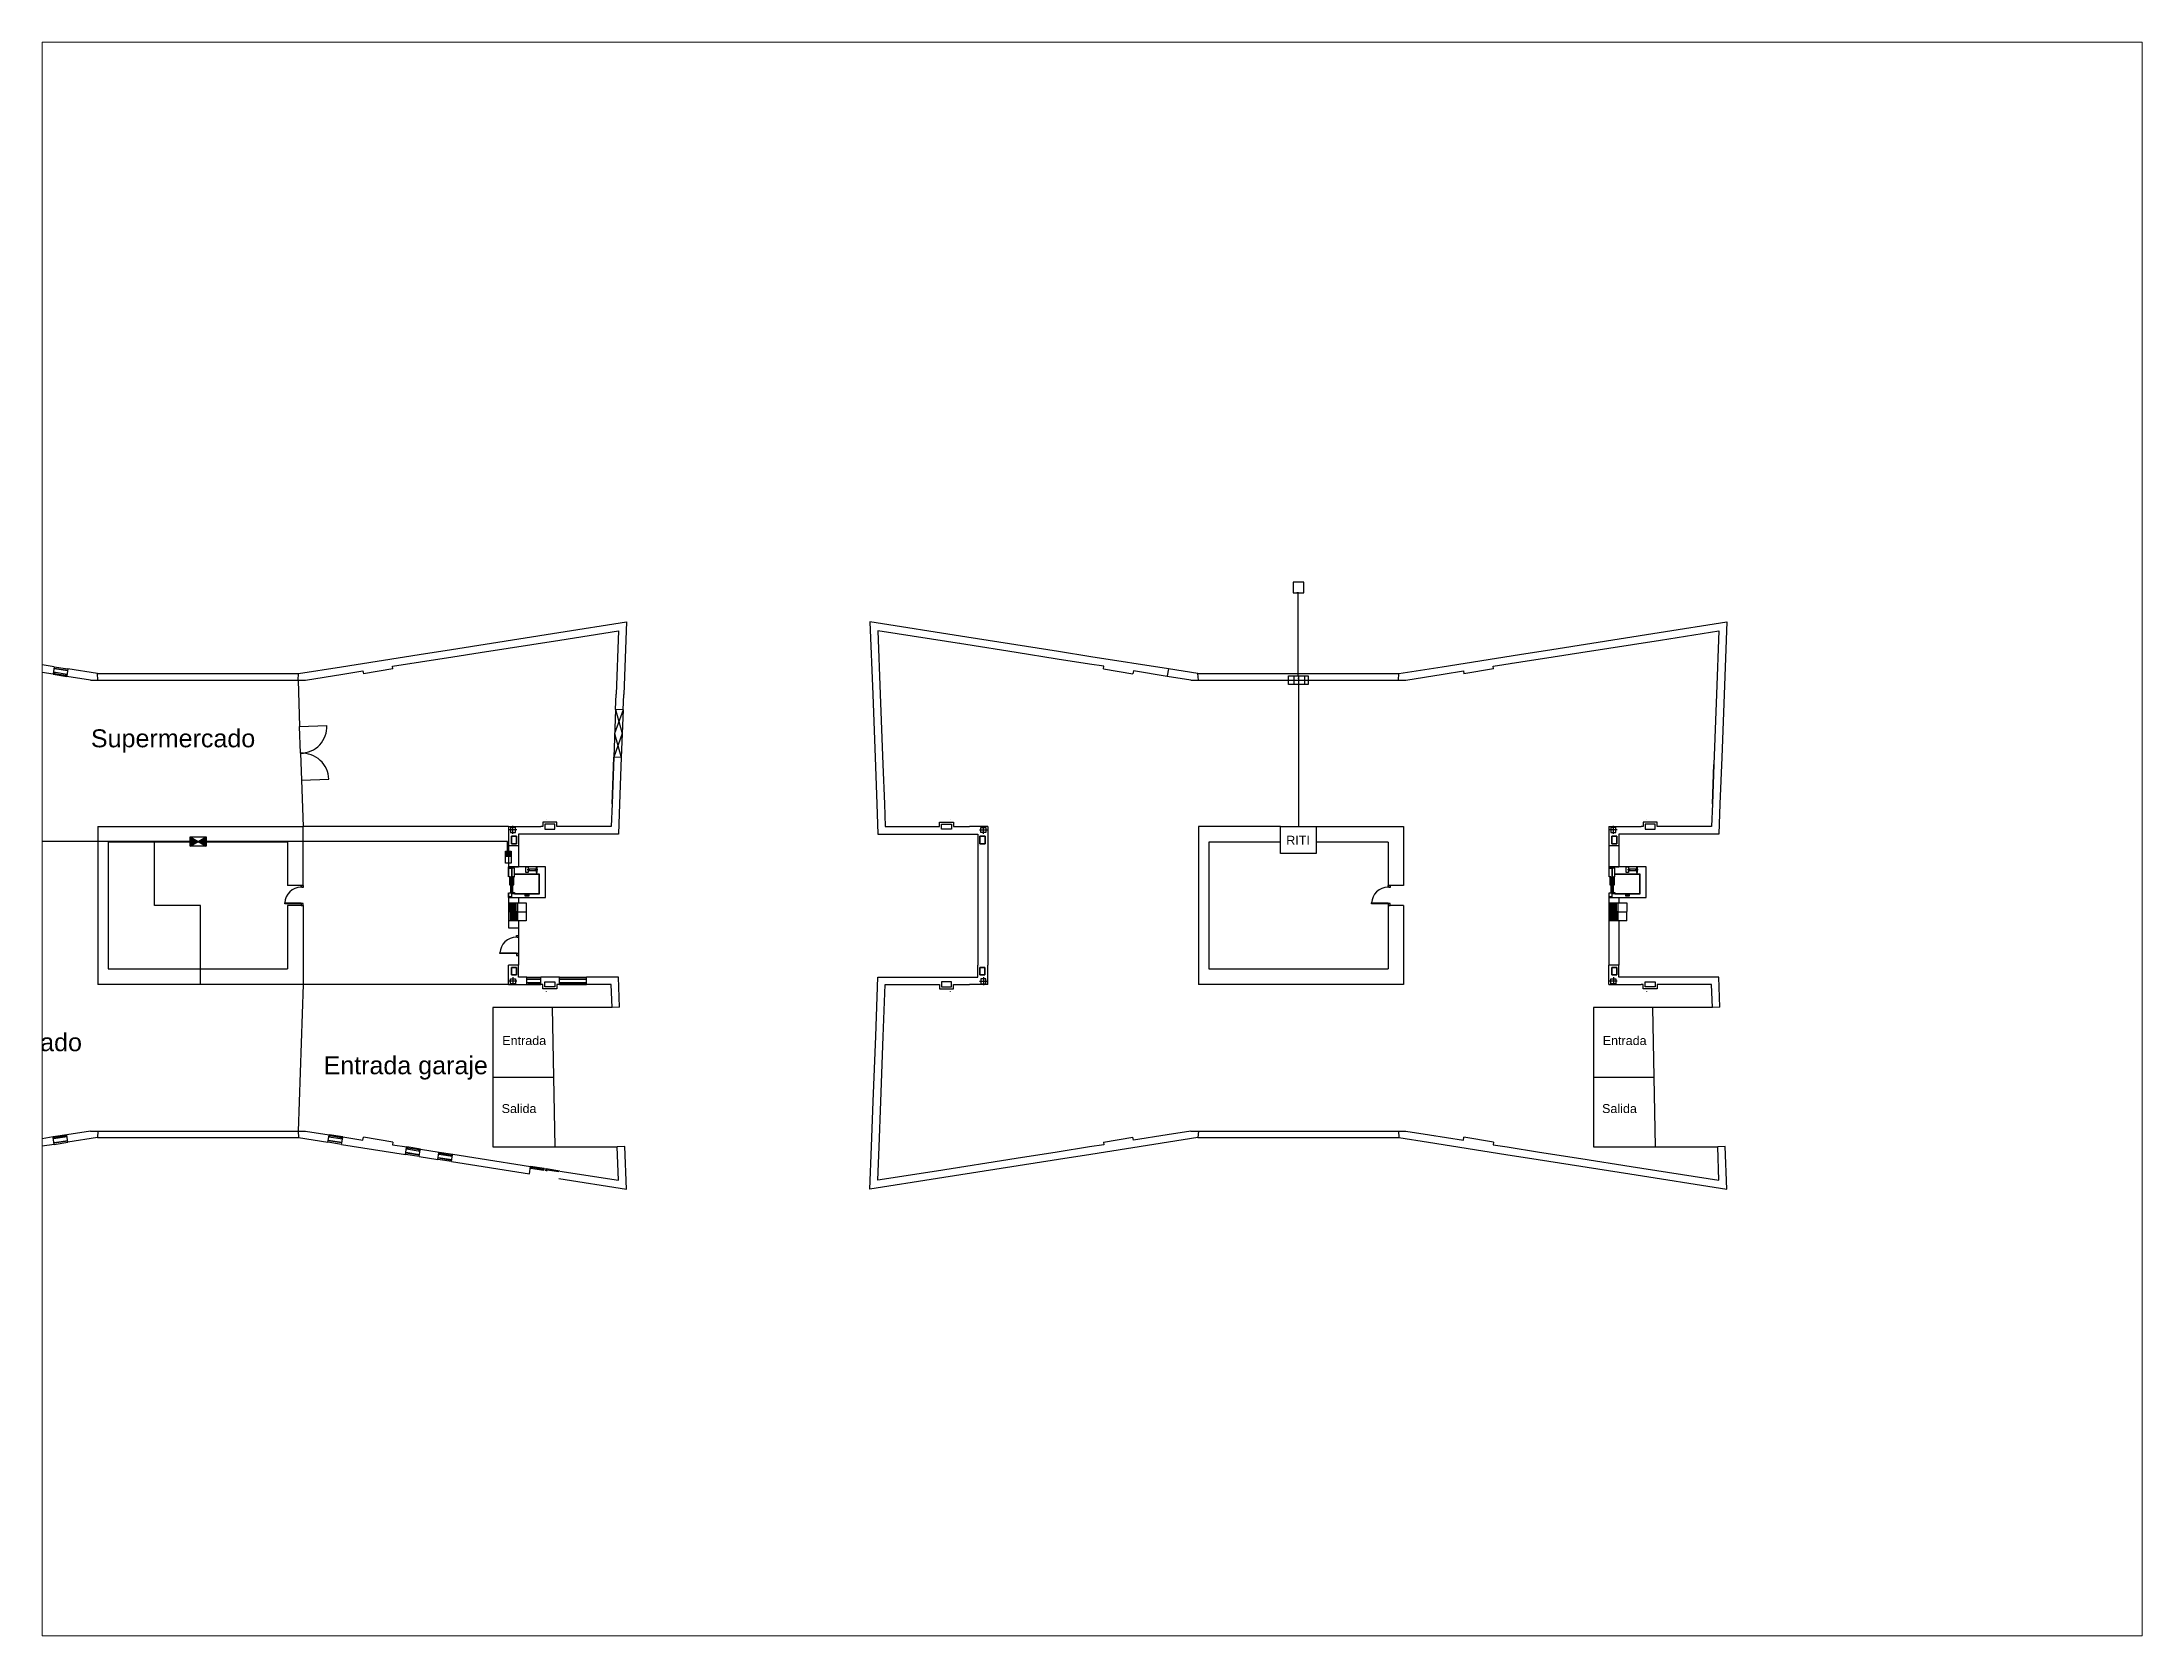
# Paper-space layout 'Presentación1' of a CAD drawing. Header units: millimetres. Extents: x 26 to 231, y 20 to 176.
# The model-space entities are those that its viewports show. They can reach past a viewport. Long polylines and large blocks are cut down to what shows.
import ezdxf

# ---------------------------------------------------------------- set-up
doc = ezdxf.new("R2010")
doc.units = ezdxf.units.MM
for name, color, linetype in [('1. ESTR - CUBIERTA', 160, 'Continuous'), ('1. MURO', 1, 'Continuous'), ('1. MURO MODIF', 1, 'Continuous'), ('12. MOB ASEOS+COCINAS', 5, 'Continuous'), ('12. MOBILIARIO', 5, 'Continuous'), ('3. CARP', 4, 'Continuous'), ('3. CARPINTERIA', 4, 'Continuous'), ('4.1 ESTR REFORMADO', 1, 'Continuous'), ('6. PROYECCIÓN', 251, 'Continuous'), ('Antena', 30, 'Continuous'), ('arqueta + tubos', 110, 'Continuous'), ('CABLE DE ENLACE A RITI', 5, 'Continuous'), ('Escaleras y ascensor', 7, 'Continuous'), ('Telecomunicaciones', 3, 'Continuous'), ('TEXTO', 140, 'Continuous')]:
    doc.layers.add(name, color=color, linetype=linetype)
doc.styles.get("Standard").update_dxf_attribs({"font": 'arial.ttf'})

# ---------------------------------------------------------------- blocks, each defined once
blk = doc.blocks.new('A$Cd6b9cd30')
at = {"layer": 'Telecomunicaciones'}
h = blk.add_hatch(color=256, dxfattribs=at)
h.dxf.hatch_style = 1
h.paths.add_polyline_path([(-158, 0), (-158, -338), (158, -338), (158, 0)])
blk.add_lwpolyline([(158, 0), (158, -677), (-158, -677), (-158, 0)], close=True, dxfattribs=at)

msp = doc.modelspace()

# ---------------------------------------------------------------- hatches: boundary and pattern name
for points in [[(-5949, -31048), (-5889, -31048), (-5889, -30598), (-5949, -30598)], [(-5829, -31498), (-5829, -31048), (-5889, -31048), (-5889, -31498)], [(-5809, -31498), (-5749, -31498), (-5749, -31468), (-5749, -31048), (-5809, -31048)], [(-5749, -31048), (-5689, -31048), (-5689, -30598), (-5749, -30598)], [(55409, -31048), (55469, -31048), (55469, -30598), (55409, -30598)], [(55529, -31498), (55529, -31048), (55469, -31048), (55469, -31498)], [(55549, -31498), (55609, -31498), (55609, -31468), (55609, -31048), (55549, -31048)], [(55609, -31048), (55669, -31048), (55669, -30598), (55609, -30598)]]:
    msp.add_hatch(color=256).paths.add_polyline_path(points)
at = {"layer": 'Telecomunicaciones'}
h = msp.add_hatch(color=256, dxfattribs=at)
h.dxf.hatch_style = 1
h.paths.add_polyline_path([(-23746, -28369), (-23746, -28676), (-23376, -28676), (-23299, -28631)])
h.paths.add_polyline_path([(-23376, -28676), (-23746, -28676), (-23746, -28893)])
h.paths.add_polyline_path([(-22852, -28369), (-23299, -28631), (-23222, -28676), (-22852, -28676)])
h.paths.add_polyline_path([(-22852, -28676), (-23222, -28676), (-22852, -28893)])

# ---------------------------------------------------------------- linework, layer by layer
for p, q in [((-4803, -30211), (-4959, -30211)), ((-4368, -30211), (-4535, -30211)), ((56555, -30211), (56399, -30211)), ((56990, -30211), (56823, -30211))]:
    msp.add_line(p, q)
for points in [[(-6005, -31498), (-6005, -31748), (-3925, -31748), (-3925, -30048), (-3925, -30048), (-6005, -30048), (-6005, -30598)], [(-5949, -30598), (-5985, -30598), (-5985, -30124), (-5829, -30124), (-5829, -31048)], [(-5689, -30598), (-5669, -30598), (-5669, -30124), (-5809, -30124), (-5809, -31048)], [(55353, -31498), (55353, -31748), (57433, -31748), (57433, -30048), (57433, -30048), (55353, -30048), (55353, -30598)], [(55409, -30598), (55373, -30598), (55373, -30124), (55529, -30124), (55529, -31048)], [(55669, -30598), (55689, -30598), (55689, -30124), (55549, -30124), (55549, -31048)], [(-5669, -31548), (-5809, -31548), (-5809, -31498), (-5749, -31498), (-5749, -31468), (-5669, -31468), (-5669, -31548)], [(-5669, -31548), (-4261, -31548), (-4261, -30448), (-5669, -30448)], [(-5669, -31528), (-4281, -31528), (-4281, -30468), (-5669, -30468)], [(55689, -31548), (55549, -31548), (55549, -31498), (55609, -31498), (55609, -31468), (55689, -31468), (55689, -31548)], [(55689, -31548), (57097, -31548), (57097, -30448), (55689, -30448)], [(55689, -31528), (57077, -31528), (57077, -30468), (55689, -30468)]]:
    msp.add_lwpolyline(points)
for points in [[(-4903, -30048), (-4903, -30356), (-5026, -30356), (-5026, -30048)], [(-4479, -30155), (-4479, -30267), (-4870, -30267), (-4870, -30155)], [(-4457, -30048), (-4457, -30356), (-4401, -30356), (-4401, -30048)], [(56454, -30048), (56454, -30356), (56332, -30356), (56332, -30048)], [(56879, -30155), (56879, -30267), (56488, -30267), (56488, -30155)], [(56901, -30048), (56901, -30356), (56957, -30356), (56957, -30048)], [(-5829, -31498), (-5829, -31708), (-5980, -31708), (-5980, -31498)], [(-5949, -30598), (-5949, -31048), (-5889, -31048), (-5889, -30598)], [(-5889, -31048), (-5889, -31498), (-5829, -31498), (-5829, -31048)], [(-5809, -31048), (-5809, -31498), (-5749, -31498), (-5749, -31048)], [(-5749, -30598), (-5749, -31048), (-5689, -31048), (-5689, -30598)], [(-4870, -31603), (-4870, -31681), (-5059, -31681), (-5059, -31603)], [(55529, -31498), (55529, -31708), (55378, -31708), (55378, -31498)], [(55409, -30598), (55409, -31048), (55469, -31048), (55469, -30598)], [(55469, -31048), (55469, -31498), (55529, -31498), (55529, -31048)], [(55549, -31048), (55549, -31498), (55609, -31498), (55609, -31048)], [(55609, -30598), (55609, -31048), (55669, -31048), (55669, -30598)], [(56488, -31603), (56488, -31681), (56298, -31681), (56298, -31603)]]:
    msp.add_lwpolyline(points, close=True)
at = {"layer": '1. ESTR - CUBIERTA'}
for p, q in [((-5837, -28335), (-5557, -28335)), ((-5837, -28756), (-5837, -28335)), ((-5557, -28756), (-5837, -28756)), ((-5557, -28335), (-5557, -28756)), ((20574, -28335), (20294, -28335)), ((20294, -28335), (20294, -28756)), ((20294, -28756), (20574, -28756)), ((20574, -28756), (20574, -28335)), ((55521, -28335), (55801, -28335)), ((55521, -28756), (55521, -28335)), ((55801, -28756), (55521, -28756)), ((55801, -28335), (55801, -28756)), ((-5557, -35644), (-5837, -35644)), ((-5837, -35644), (-5837, -36064)), ((-5837, -36064), (-5557, -36064)), ((-5557, -36064), (-5557, -35644)), ((20293, -36064), (20293, -35644)), ((20293, -35644), (20573, -35644)), ((20573, -36064), (20293, -36064)), ((20573, -35644), (20573, -36064)), ((55801, -35644), (55521, -35644)), ((55521, -35644), (55521, -36064)), ((55521, -36064), (55801, -36064)), ((55801, -36064), (55801, -35644))]:
    msp.add_line(p, q, dxfattribs=at)
at = {"layer": '1. MURO'}
for p, q in [((-3190, -16984), (580, -16390)), ((580, -16390), (427, -20428)), ((19564, -17241), (14157, -16390)), ((14157, -16390), (14310, -20428)), ((58167, -16984), (61938, -16390)), ((61938, -16390), (61785, -20428)), ((-9172, -17925), (-3190, -16984)), ((-7571, -18098), (-3125, -17399)), ((-3125, -17399), (140, -16884)), ((140, -16884), (7, -20413)), ((19499, -17655), (14596, -16884)), ((14596, -16884), (14730, -20413)), ((24671, -18045), (19564, -17241)), ((52186, -17925), (58167, -16984)), ((53787, -18098), (58233, -17399)), ((58233, -17399), (61498, -16884)), ((61498, -16884), (61365, -20413)), ((-31320, -18889), (-34884, -18328)), ((-15301, -18889), (-10974, -18208)), ((-12459, -18864), (-10909, -18622)), ((-10974, -18208), (-9172, -17925)), ((-10909, -18622), (-9106, -18340)), ((-9106, -18340), (-7571, -18098)), ((22307, -18098), (19498, -17656)), ((24604, -18459), (22307, -18098)), ((26408, -18743), (24604, -18459)), ((26474, -18328), (24671, -18045)), ((30800, -19009), (26474, -18328)), ((46057, -18889), (50384, -18208)), ((48899, -18864), (50449, -18622)), ((50384, -18208), (52186, -17925)), ((50449, -18622), (52251, -18340)), ((52251, -18340), (53787, -18098)), ((-34182, -19015), (-32535, -19280)), ((-32509, -19123), (-32535, -19280)), ((-31385, -19304), (-32509, -19123)), ((-31381, -19276), (-31385, -19304)), ((-31320, -18889), (-31381, -19276)), ((-30619, -19396), (-30623, -19424)), ((-29310, -19631), (-30623, -19424)), ((-30558, -19009), (-30619, -19396)), ((-28912, -19268), (-30558, -19009)), ((-29310, -19631), (-17311, -19631)), ((-29310, -19631), (-29310, -19631)), ((-28912, -19268), (-17709, -19268)), ((-28889, -19631), (-28912, -19268)), ((-17732, -19631), (-17709, -19268)), ((-17732, -19631), (-17642, -22213)), ((-17709, -19268), (-15301, -18889)), ((-17311, -19631), (-15236, -19304)), ((-17311, -19631), (-17311, -19631)), ((-15236, -19304), (-14112, -19123)), ((-14112, -19123), (-14086, -19280)), ((-12439, -19015), (-14086, -19280)), ((-12439, -19015), (-12459, -18864)), ((27196, -18864), (26408, -18743)), ((27176, -19015), (27196, -18864)), ((27176, -19015), (28823, -19280)), ((28849, -19123), (28823, -19280)), ((30735, -19424), (28849, -19123)), ((30739, -19396), (30735, -19424)), ((32048, -19631), (30735, -19424)), ((30800, -19009), (30739, -19396)), ((32446, -19268), (30800, -19009)), ((32048, -19631), (44047, -19631)), ((32048, -19631), (32048, -19631)), ((32446, -19268), (43649, -19268)), ((32469, -19631), (32446, -19268)), ((38047, -19631), (38087, -19631)), ((43626, -19631), (43649, -19268)), ((43649, -19268), (46057, -18889)), ((44047, -19631), (46122, -19304)), ((44047, -19631), (44047, -19631)), ((46122, -19304), (47246, -19123)), ((47246, -19123), (47271, -19280)), ((48919, -19015), (47271, -19280)), ((48919, -19015), (48899, -18864)), ((-22, -21272), (7, -20413)), ((394, -21286), (427, -20428)), ((14310, -20428), (14443, -23939)), ((14730, -20413), (14879, -24347)), ((61365, -20413), (61216, -24347)), ((61785, -20428), (61652, -23939)), ((-17641, -22216), (-16117, -22157)), ((394, -21286), (-22, -21272)), ((-131, -23936), (-224, -26522)), ((-224, -26522), (-131, -23936)), ((294, -23939), (-131, -23936)), ((294, -23939), (195, -26538)), ((14443, -23939), (14541, -26538)), ((14879, -24347), (14961, -26522)), ((61216, -24347), (61133, -26522)), ((61133, -26522), (61216, -24347)), ((61652, -23939), (61553, -26538)), ((-17536, -25211), (-16012, -25163)), ((-17536, -25211), (-17446, -27793)), ((-224, -26522), (-273, -27794)), ((195, -26538), (132, -28214)), ((14541, -26538), (14605, -28214)), ((14961, -26522), (15009, -27794)), ((61133, -26522), (61085, -27794)), ((61553, -26538), (61490, -28214)), ((-28889, -27793), (-28889, -36607)), ((-28889, -27793), (-17446, -27793)), ((-6003, -27793), (-17446, -27793)), ((-17446, -31080), (-17446, -27793)), ((-6003, -27793), (-6003, -28868)), ((-6003, -27793), (-4196, -27794)), ((-4084, -27794), (-4196, -27794)), ((-3300, -27548), (-4084, -27548)), ((-4084, -27548), (-4084, -27794)), ((-3412, -27660), (-3972, -27660)), ((-3972, -27660), (-3972, -27951)), ((-3972, -27951), (-3412, -27951)), ((-3412, -27951), (-3412, -27660)), ((-3300, -27794), (-3300, -27548)), ((-1643, -27794), (-3300, -27794)), ((-273, -27794), (-1643, -27794)), ((15009, -27794), (17890, -27794)), ((17890, -27794), (18037, -27794)), ((18037, -27794), (18037, -27548)), ((18037, -27548), (18821, -27548)), ((18149, -27951), (18149, -27660)), ((18149, -27660), (18709, -27660)), ((18709, -27951), (18149, -27951)), ((18709, -27660), (18709, -27951)), ((18821, -27548), (18821, -27794)), ((18821, -27794), (19706, -27793)), ((20740, -27793), (19706, -27793)), ((20740, -27793), (20740, -28868)), ((37047, -27793), (32469, -27793)), ((32469, -27793), (32469, -36607)), ((39047, -27793), (43912, -27793)), ((43912, -27793), (43912, -31080)), ((55355, -27793), (55355, -28868)), ((55355, -27793), (57162, -27794)), ((57274, -27794), (57162, -27794)), ((58058, -27548), (57274, -27548)), ((57274, -27548), (57274, -27794)), ((57946, -27660), (57386, -27660)), ((57386, -27660), (57386, -27951)), ((57386, -27951), (57946, -27951)), ((57946, -27951), (57946, -27660)), ((58058, -27794), (58058, -27548)), ((59714, -27794), (58058, -27794)), ((61085, -27794), (59714, -27794)), ((-18311, -28676), (-28311, -28676)), ((-28311, -28676), (-28311, -35723)), ((-25741, -32200), (-25741, -28676)), ((-18311, -28676), (-18311, -31080)), ((-5445, -28868), (-6003, -28868)), ((-6003, -28868), (-6003, -30048)), ((-5557, -28335), (-5837, -28335)), ((-5837, -28335), (-5837, -28335)), ((-5837, -28335), (-5837, -28756)), ((-5837, -28756), (-5557, -28756)), ((-5557, -28756), (-5557, -28335)), ((-5445, -28868), (-5443, -30048)), ((-4196, -28214), (-5443, -28215)), ((-5443, -28215), (-5443, -28868)), ((-1643, -28214), (-4196, -28214)), ((132, -28214), (-1643, -28214)), ((14605, -28214), (16380, -28214)), ((16380, -28214), (19706, -28215)), ((19706, -28215), (20180, -28215)), ((20180, -28868), (20179, -35532)), ((20180, -28215), (20180, -28868)), ((20294, -28756), (20294, -28335)), ((20294, -28335), (20574, -28335)), ((20574, -28756), (20294, -28756)), ((20574, -28335), (20574, -28335)), ((20574, -28335), (20574, -28756)), ((20740, -28868), (20740, -35532)), ((37047, -28676), (33047, -28676)), ((33047, -28676), (33047, -35723)), ((43047, -28676), (39047, -28676)), ((43047, -28676), (43047, -31080)), ((55913, -28868), (55355, -28868)), ((55355, -28868), (55355, -30048)), ((55801, -28335), (55521, -28335)), ((55521, -28335), (55521, -28335)), ((55521, -28335), (55521, -28756)), ((55521, -28756), (55801, -28756)), ((55801, -28756), (55801, -28335)), ((55913, -28868), (55915, -30048)), ((57162, -28214), (55915, -28215)), ((55915, -28215), (55915, -28868)), ((59714, -28214), (57162, -28214)), ((61490, -28214), (59714, -28214)), ((-6003, -30048), (-5443, -30048)), ((55355, -30048), (55915, -30048)), ((-17446, -31080), (-18311, -31080)), ((43912, -31080), (43047, -31080)), ((-23170, -32200), (-25741, -32200)), ((-23170, -36607), (-23170, -32200)), ((-18311, -32200), (-18311, -35723)), ((-17446, -32200), (-18311, -32200)), ((-17446, -32200), (-17446, -36607)), ((-6003, -31748), (-6003, -32048)), ((-6003, -31748), (-5445, -31748)), ((-6003, -32048), (-5445, -32048)), ((-5445, -31748), (-5445, -32048)), ((43912, -32200), (43047, -32200)), ((43047, -32200), (43047, -35723)), ((43912, -32200), (43912, -36607)), ((55355, -31748), (55355, -32048)), ((55355, -31748), (55913, -31748)), ((55355, -32048), (55913, -32048)), ((55913, -31748), (55913, -32048)), ((-5445, -33043), (-6003, -33043)), ((-6003, -33043), (-6003, -33443)), ((-6003, -33443), (-5444, -33443)), ((-5445, -33043), (-5443, -35532)), ((55913, -33043), (55355, -33043)), ((55355, -33043), (55355, -33443)), ((55355, -33443), (55355, -35532)), ((55913, -33043), (55915, -35532)), ((-28311, -35723), (-18311, -35723)), ((-5445, -35532), (-6003, -35532)), ((-6003, -36607), (-6003, -35532)), ((-5445, -35532), (-6003, -35532)), ((-5837, -35644), (-5557, -35644)), ((-5837, -36064), (-5837, -35644)), ((-5557, -36064), (-5837, -36064)), ((-5837, -36064), (-5837, -36064)), ((-5557, -35644), (-5557, -36064)), ((-5443, -36185), (-5443, -35532)), ((-4969, -36185), (-5443, -36185)), ((-4969, -36607), (-4969, -36185)), ((-3153, -36186), (-4196, -36186)), ((-4196, -36606), (-4196, -36186)), ((-3153, -36606), (-3153, -36186)), ((-1643, -36606), (-1643, -36186)), ((132, -36186), (-1643, -36186)), ((195, -37862), (132, -36186)), ((14480, -39485), (14605, -36186)), ((14605, -36186), (17890, -36186)), ((17890, -36186), (19706, -36185)), ((19706, -36185), (20179, -36185)), ((20179, -36185), (20179, -35532)), ((20573, -35644), (20293, -35644)), ((20293, -35644), (20293, -36064)), ((20293, -36064), (20573, -36064)), ((20573, -36064), (20573, -35644)), ((20573, -36064), (20573, -36064)), ((20739, -36607), (20739, -35532)), ((33047, -35723), (43047, -35723)), ((37047, -35723), (39047, -35723)), ((55913, -35532), (55355, -35532)), ((55355, -36607), (55355, -35532)), ((55913, -35532), (55355, -35532)), ((55521, -35644), (55801, -35644)), ((55521, -36064), (55521, -35644)), ((55801, -36064), (55521, -36064)), ((55521, -36064), (55521, -36064)), ((55801, -35644), (55801, -36064)), ((55915, -36185), (55915, -35532)), ((57162, -36186), (55915, -36185)), ((59714, -36186), (57162, -36186)), ((61490, -36186), (59714, -36186)), ((61553, -37862), (61490, -36186)), ((-17452, -36607), (-28889, -36607)), ((-17446, -36607), (-17732, -44769)), ((-17446, -36607), (-17452, -36607)), ((-6003, -36607), (-17446, -36607)), ((-6003, -36607), (-4969, -36607)), ((-4084, -36606), (-4196, -36606)), ((-4084, -36851), (-4084, -36606)), ((-3300, -36851), (-4084, -36851)), ((-3972, -36448), (-3412, -36448)), ((-3972, -36739), (-3972, -36448)), ((-3412, -36739), (-3972, -36739)), ((-3412, -36448), (-3412, -36739)), ((-3153, -36606), (-3300, -36606)), ((-3300, -36606), (-3300, -36851)), ((-273, -36606), (-1643, -36606)), ((-224, -37878), (-273, -36606)), ((14899, -39501), (15009, -36606)), ((15009, -36606), (17890, -36606)), ((17890, -36606), (18036, -36606)), ((18036, -36606), (18036, -36851)), ((18036, -36851), (18820, -36851)), ((18708, -36448), (18148, -36448)), ((18148, -36448), (18148, -36739)), ((18148, -36739), (18708, -36739)), ((18708, -36739), (18708, -36448)), ((18820, -36606), (19706, -36606)), ((18820, -36851), (18820, -36606)), ((20739, -36607), (19706, -36607)), ((43912, -36607), (32469, -36607)), ((55355, -36607), (57162, -36606)), ((57274, -36606), (57162, -36606)), ((57274, -36851), (57274, -36606)), ((58058, -36851), (57274, -36851)), ((57386, -36448), (57946, -36448)), ((57386, -36739), (57386, -36448)), ((57946, -36739), (57386, -36739)), ((57946, -36448), (57946, -36739)), ((59714, -36606), (58058, -36606)), ((58058, -36606), (58058, -36851)), ((61085, -36606), (59714, -36606)), ((61133, -37878), (61085, -36606)), ((-224, -37878), (-6862, -37878)), ((-6862, -37878), (-6862, -45644)), ((-3397, -45644), (-3543, -37878)), ((195, -37862), (-224, -37877)), ((61133, -37878), (54495, -37878)), ((54495, -37878), (54495, -45644)), ((57961, -45644), (57814, -37878)), ((61553, -37862), (61133, -37877)), ((14342, -43114), (14480, -39485)), ((14762, -43130), (14899, -39501)), ((-6862, -41761), (-3470, -41761)), ((54495, -41761), (57888, -41761)), ((14248, -45628), (14342, -43114)), ((14668, -45644), (14762, -43130)), ((-31320, -45511), (-34884, -46071)), ((-34182, -45385), (-32535, -45119)), ((-32510, -45277), (-32535, -45119)), ((-31385, -45096), (-32510, -45277)), ((-31381, -45124), (-31385, -45096)), ((-31320, -45511), (-31381, -45124)), ((-29310, -44769), (-30623, -44976)), ((-30619, -45004), (-30623, -44976)), ((-30558, -45391), (-30619, -45004)), ((-28912, -45132), (-30558, -45391)), ((-29310, -44769), (-17311, -44769)), ((-29310, -44769), (-29310, -44769)), ((-28889, -44769), (-28912, -45132)), ((-28912, -45132), (-17709, -45132)), ((-17732, -44769), (-17709, -45132)), ((-17709, -45132), (-16063, -45391)), ((-17311, -44769), (-17311, -44769)), ((-17311, -44769), (-15998, -44976)), ((-16063, -45391), (-16003, -45004)), ((-16003, -45004), (-15998, -44976)), ((-15301, -45511), (-15240, -45124)), ((-15301, -45511), (-11737, -46071)), ((-15240, -45124), (-15236, -45096)), ((-15236, -45096), (-14112, -45277)), ((-14112, -45277), (-14086, -45119)), ((-12439, -45385), (-14086, -45119)), ((-12439, -45385), (-12459, -45536)), ((-12459, -45536), (-11672, -45657)), ((-11677, -45692), (-11672, -45657)), ((-6862, -45644), (69, -45644)), ((489, -45628), (69, -45644)), ((140, -47515), (69, -45644)), ((580, -48010), (489, -45628)), ((14157, -48010), (14248, -45628)), ((14596, -47515), (14668, -45644)), ((26408, -45657), (24604, -45940)), ((27195, -45536), (26408, -45657)), ((30800, -45391), (26473, -46071)), ((27176, -45385), (28823, -45119)), ((27176, -45385), (27195, -45536)), ((28848, -45277), (28823, -45119)), ((30735, -44976), (28848, -45277)), ((32048, -44769), (30735, -44976)), ((32445, -45132), (30800, -45391)), ((32048, -44769), (44047, -44769)), ((32048, -44769), (32048, -44769)), ((32469, -44769), (32445, -45132)), ((32445, -45132), (43649, -45132)), ((43626, -44769), (43649, -45132)), ((43649, -45132), (45294, -45391)), ((44047, -44769), (44047, -44769)), ((44047, -44769), (45360, -44976)), ((45294, -45391), (49621, -46071)), ((45360, -44976), (47246, -45277)), ((47246, -45277), (47271, -45119)), ((48919, -45385), (47271, -45119)), ((48919, -45385), (48899, -45536)), ((48899, -45536), (49686, -45657)), ((49686, -45657), (51490, -45940)), ((54495, -45644), (61427, -45644)), ((61846, -45628), (61427, -45644)), ((61498, -47515), (61427, -45644)), ((61938, -48010), (61846, -45628)), ((-11737, -46070), (-11677, -45692)), ((-10974, -46192), (-10914, -45812)), ((-10974, -46192), (-9934, -46355)), ((-10914, -45812), (-10909, -45777)), ((-10909, -45777), (-9868, -45940)), ((-9934, -46355), (-9873, -45977)), ((-9873, -45977), (-9868, -45940)), ((-9172, -46475), (-9112, -46096)), ((-9172, -46475), (-4827, -47159)), ((-9112, -46096), (-9106, -46060)), ((-9106, -46060), (-7571, -46302)), ((-7571, -46302), (-4762, -46744)), ((-4827, -47161), (-4762, -46744)), ((22307, -46302), (17862, -47001)), ((24670, -46355), (17927, -47416)), ((24604, -45940), (22307, -46302)), ((26473, -46071), (24670, -46355)), ((49621, -46071), (51424, -46355)), ((51424, -46355), (56531, -47159)), ((51490, -45940), (53787, -46302)), ((53787, -46302), (56596, -46744)), ((56596, -46744), (61498, -47515)), ((-4017, -46973), (-4001, -46872)), ((-4001, -46872), (-4000, -46863)), ((-4000, -46863), (-3889, -46880)), ((-3906, -46991), (-3888, -46880)), ((-3190, -47416), (580, -48010)), ((-3125, -47001), (140, -47515)), ((17927, -47416), (14157, -48010)), ((17862, -47001), (14596, -47515)), ((56531, -47159), (61938, -48010))]:
    msp.add_line(p, q, dxfattribs=at)
for centre, start, end in [((-17615, -22215), 271.15611, 2.197), ((-17510, -25211), 1.81868, 92.85957)]:
    msp.add_arc(centre, 1499, start, end, dxfattribs=at)
at = {"layer": '1. MURO MODIF'}
for points in [[(-5607, -28121), (-5607, -27841), (-5887, -27841), (-5887, -28121)], [(20344, -28121), (20344, -27841), (20624, -27841), (20624, -28121)], [(55751, -28121), (55751, -27841), (55471, -27841), (55471, -28121)], [(-5607, -36278), (-5607, -36558), (-5887, -36558), (-5887, -36278)], [(20343, -36278), (20343, -36558), (20623, -36558), (20623, -36278)], [(55751, -36278), (55751, -36558), (55471, -36558), (55471, -36278)]]:
    msp.add_lwpolyline(points, close=True, dxfattribs=at)
at = {"layer": '12. MOB ASEOS+COCINAS'}
for p, q in [((-3892, -27418), (-3892, -27418)), ((18629, -27418), (18629, -27418)), ((57466, -27418), (57466, -27418)), ((-3892, -36981), (-3892, -36982)), ((18629, -36981), (18629, -36982)), ((57466, -36981), (57466, -36982))]:
    msp.add_line(p, q, dxfattribs=at)
at = {"layer": '12. MOBILIARIO'}
for p, q in [((-30623, -19424), (-30622, -19418)), ((-15998, -19424), (-15999, -19418)), ((45360, -19424), (45359, -19418)), ((-30623, -44976), (-30622, -44982)), ((-15998, -44976), (-15999, -44982))]:
    msp.add_line(p, q, dxfattribs=at)
at = {"layer": '3. CARP'}
for p, q in [((-31385, -19304), (-30623, -19424)), ((-30606, -19313), (-31368, -19193)), ((-31312, -19202), (-31330, -19313)), ((-31321, -19257), (-30669, -19360)), ((-30661, -19305), (-30678, -19415)), ((-17589, -23712), (-17642, -22213)), ((-17589, -23712), (-17536, -25211)), ((-5557, -28868), (-5557, -28868)), ((20294, -28868), (20294, -28868)), ((20294, -28868), (20294, -28868)), ((55801, -28868), (55801, -28868)), ((-5557, -35532), (-5557, -35532)), ((-5557, -35532), (-5557, -35532)), ((20293, -35532), (20293, -35532)), ((20294, -35532), (20294, -35532)), ((55801, -35532), (55801, -35532)), ((55801, -35532), (55801, -35532)), ((-4969, -36495), (-4196, -36494)), ((-4969, -36607), (-4196, -36606)), ((-4905, -36495), (-4905, -36607)), ((-4905, -36551), (-4252, -36550)), ((-4252, -36494), (-4252, -36606)), ((-3153, -36494), (-1643, -36494)), ((-3153, -36606), (-1643, -36606)), ((-3089, -36495), (-3089, -36607)), ((-3089, -36550), (-1699, -36550)), ((-1699, -36494), (-1699, -36606)), ((-31385, -45096), (-30623, -44976)), ((-30606, -45086), (-31368, -45206)), ((-31312, -45198), (-31330, -45087)), ((-31321, -45142), (-30669, -45040)), ((-30661, -45095), (-30678, -44984)), ((-16016, -45086), (-15253, -45206)), ((-15236, -45096), (-15998, -44976)), ((-15961, -45095), (-15943, -44984)), ((-15300, -45142), (-15952, -45040)), ((-15309, -45198), (-15292, -45087)), ((-10909, -45777), (-11672, -45657)), ((-11634, -45776), (-11616, -45665)), ((-11689, -45767), (-11689, -45767)), ((-11689, -45767), (-10926, -45888)), ((-10973, -45824), (-11625, -45721)), ((-10982, -45879), (-10964, -45769)), ((-9885, -46051), (-9124, -46171)), ((-9868, -45940), (-9106, -46060)), ((-9828, -46060), (-9810, -45949)), ((-9819, -46005), (-9171, -46108)), ((-9179, -46162), (-9162, -46053)), ((-3999, -46863), (-4762, -46743)), ((-4729, -46862), (-4712, -46751)), ((-4063, -46910), (-4721, -46806)), ((-4017, -46973), (-4777, -46854)), ((-4072, -46965), (-4054, -46854)), ((-3125, -47000), (-3888, -46880)), ((-3856, -46998), (-3838, -46888)), ((-3190, -47046), (-3847, -46943))]:
    msp.add_line(p, q, dxfattribs=at)
at = {"layer": '3. CARPINTERIA'}
for p, q in [((-22, -21272), (-131, -23936)), ((394, -21286), (-76, -22604)), ((-22, -21272), (344, -22612)), ((394, -21286), (294, -23939)), ((344, -22612), (-131, -23936)), ((-76, -22604), (294, -23939))]:
    msp.add_line(p, q, dxfattribs=at)
at = {"layer": '3. CARPINTERIA', "color": 6}
for points in [[(-17558, -31178), (-17558, -31080), (-17446, -31080), (-17446, -31189), (-17513, -31189), (-17513, -31178), (-17558, -31178)], [(43047, -31178), (43047, -31080), (43159, -31080), (43159, -31189), (43092, -31189), (43092, -31178), (43047, -31178)], [(-17558, -32096), (-17558, -32200), (-17446, -32200), (-17446, -32085), (-17513, -32085), (-17513, -32096), (-17558, -32096)], [(43047, -32096), (43047, -32200), (43159, -32200), (43159, -32085), (43092, -32085), (43092, -32096), (43047, -32096)], [(-5556, -33961), (-5556, -33863), (-5444, -33863), (-5444, -33973), (-5511, -33973), (-5511, -33961), (-5556, -33961)], [(-5556, -34880), (-5556, -34983), (-5444, -34983), (-5444, -34869), (-5511, -34869), (-5511, -34880), (-5556, -34880)]]:
    msp.add_lwpolyline(points, dxfattribs=at)
for points in [[(-17558, -32096), (-18476, -32096), (-18476, -32057), (-17558, -32057)], [(43047, -32096), (42129, -32096), (42129, -32057), (43047, -32057)], [(-5556, -34880), (-6474, -34880), (-6474, -34841), (-5556, -34841)]]:
    msp.add_lwpolyline(points, close=True, dxfattribs=at)
for centre in [(-17557, -32098), (43047, -32098), (-5555, -34881)]:
    msp.add_arc(centre, 920, 90.02733, 177.4878, dxfattribs=at)
at = {"layer": '4.1 ESTR REFORMADO', "color": 8}
for points in [[(-5529, -27981), (-5977, -27981)], [(-5747, -28205), (-5747, -27757)], [(20265, -27981), (20713, -27981)], [(20484, -28205), (20484, -27757)], [(55829, -27981), (55381, -27981)], [(55611, -28205), (55611, -27757)], [(-5747, -36194), (-5747, -36642)], [(20483, -36194), (20483, -36642)], [(55611, -36194), (55611, -36642)], [(-5529, -36418), (-5977, -36418)], [(20265, -36418), (20713, -36418)], [(55829, -36418), (55381, -36418)]]:
    msp.add_lwpolyline(points, dxfattribs=at)
at = {"layer": '6. PROYECCIÓN'}
for p, q in [((-4728, -17225), (-4728, -17225)), ((19172, -17559), (19172, -17559)), ((56630, -17225), (56629, -17225)), ((-11444, -18661), (-11444, -18661)), ((49914, -18661), (49914, -18661)), ((-30623, -19424), (-31386, -19305)), ((-31335, -18988), (-30574, -19108)), ((-31332, -18966), (-30570, -19086)), ((-31320, -18889), (-30558, -19009)), ((-30899, -19334), (-30899, -19334)), ((-4969, -36186), (-4196, -36186)), ((-4969, -36275), (-4196, -36276)), ((-4969, -36297), (-4196, -36298)), ((-3153, -36186), (-1643, -36186)), ((-3153, -36274), (-1643, -36276)), ((-3153, -36297), (-1643, -36298)), ((-30623, -44976), (-31386, -45095)), ((-31336, -45412), (-30574, -45292)), ((-31332, -45434), (-30570, -45314)), ((-31320, -45511), (-30558, -45391)), ((-30899, -45065), (-30899, -45065)), ((-15301, -45511), (-16063, -45391)), ((-15289, -45434), (-16051, -45314)), ((-15286, -45412), (-16047, -45292)), ((-15998, -44976), (-15235, -45095)), ((-15722, -45065), (-15722, -45065)), ((45635, -45065), (45635, -45065)), ((-10974, -46192), (-11737, -46070)), ((-10961, -46113), (-11724, -45993)), ((-10958, -46091), (-11721, -45971)), ((-11444, -45739), (-11444, -45739)), ((-9172, -46475), (-9934, -46355)), ((-9161, -46403), (-9923, -46283)), ((-9157, -46381), (-9919, -46261)), ((-9441, -46055), (-9441, -46055)), ((-4436, -46841), (-4436, -46841)), ((19172, -46841), (19172, -46841))]:
    msp.add_line(p, q, dxfattribs=at)
at = {"layer": 'arqueta + tubos'}
for p, q in [((38347, -14168), (37747, -14168)), ((37747, -14168), (37747, -14768)), ((37747, -14768), (38347, -14768)), ((38016, -14768), (37953, -14768)), ((38016, -14768), (38016, -19402)), ((38052, -14768), (38043, -14768)), ((38047, -14768), (38079, -14768)), ((38047, -14768), (38052, -14768)), ((38047, -14768), (38052, -14768)), ((38347, -14768), (38347, -14168))]:
    msp.add_line(p, q, dxfattribs=at)
at = {"layer": 'CABLE DE ENLACE A RITI'}
msp.add_line((38046, -19871), (38047, -27793), dxfattribs=at)
at = {"layer": 'Escaleras y ascensor'}
for p, q in [((-6003, -32048), (-5003, -32048)), ((-6003, -32048), (-6003, -33043)), ((-5503, -32547), (-6003, -32545)), ((-5943, -32048), (-5945, -32546)), ((-5906, -32547), (-5908, -33045)), ((-5883, -32048), (-5885, -32546)), ((-5846, -32547), (-5848, -33045)), ((-5822, -32048), (-5823, -32546)), ((-5785, -32548), (-5786, -33045)), ((-5763, -32048), (-5765, -32546)), ((-5726, -32548), (-5728, -33045)), ((-5703, -32049), (-5705, -32546)), ((-5666, -32548), (-5668, -33046)), ((-5643, -32049), (-5645, -32547)), ((-5606, -32548), (-5608, -33046)), ((-5583, -32049), (-5585, -32547)), ((-5546, -32548), (-5548, -33046)), ((-5503, -32048), (-5503, -32547)), ((-5503, -32547), (-5005, -32549)), ((-5503, -32547), (-5503, -33045)), ((-5003, -32048), (-5006, -33046)), ((55353, -32048), (56353, -32048)), ((55353, -32048), (55353, -33043)), ((55853, -32547), (55353, -32545)), ((55413, -32048), (55412, -32546)), ((55437, -32549), (55436, -33047)), ((55473, -32048), (55472, -32546)), ((55497, -32550), (55496, -33047)), ((55535, -32048), (55533, -32546)), ((55559, -32550), (55557, -33048)), ((55593, -32048), (55592, -32546)), ((55617, -32550), (55616, -33048)), ((55653, -32049), (55652, -32546)), ((55677, -32550), (55676, -33048)), ((55713, -32049), (55712, -32547)), ((55737, -32550), (55736, -33048)), ((55773, -32049), (55772, -32547)), ((55797, -32551), (55796, -33048)), ((55853, -32048), (55853, -32547)), ((55853, -32547), (56352, -32549)), ((55853, -32547), (55853, -33045)), ((56353, -32049), (56350, -33048)), ((-5003, -33046), (-6003, -33043)), ((56353, -33046), (55353, -33043))]:
    msp.add_line(p, q, dxfattribs=at)
at = {"layer": 'Telecomunicaciones'}
for p, q in [((37494, -19402), (38598, -19402)), ((37494, -19871), (37494, -19402)), ((37494, -19637), (38598, -19637)), ((38598, -19871), (37494, -19871)), ((37786, -19402), (37786, -19871)), ((38046, -19402), (38046, -19871)), ((38046, -19568), (38046, -19515)), ((38397, -19402), (38397, -19871)), ((38598, -19402), (38598, -19871)), ((37047, -27793), (39047, -27793)), ((37047, -29293), (37047, -27793)), ((39047, -27793), (39047, -29293)), ((-23746, -28631), (-40530, -28631)), ((-23746, -28369), (-22852, -28893)), ((-23746, -28893), (-22852, -28369)), ((-23746, -28369), (-22852, -28369)), ((-23746, -28893), (-23746, -28369)), ((-22852, -28893), (-23746, -28893)), ((-22852, -28369), (-22852, -28893)), ((-6060, -28631), (-22852, -28631)), ((-6060, -29160), (-6060, -28631)), ((39047, -29293), (37047, -29293))]:
    msp.add_line(p, q, dxfattribs=at)

# ---------------------------------------------------------------- block references
msp.add_blockref('A$Cd6b9cd30', (-6002, -29160), dxfattribs=at)

# ---------------------------------------------------------------- texts
at = {"layer": '1. MURO'}
for s, p in [('Entrada', (55016, -39975)), ('Salida', (54980, -43765))]:
    msp.add_text(s, height=500, dxfattribs=at).set_placement(p)
at = {"layer": 'Telecomunicaciones'}
msp.add_text('RITI', height=500, dxfattribs=at).set_placement((37371, -28809))
at = {"layer": 'TEXTO'}
for s, height, p in [('Supermercado', 1000, (-29279, -23379)), ('Supermercado', 1000, (-38941, -40317)), ('Entrada', 500, (-6342, -39975)), ('Entrada garaje', 1000, (-16309, -41604)), ('Salida', 500, (-6378, -43765))]:
    msp.add_text(s, height=height, dxfattribs=at).set_placement(p)

psp = doc.layouts.new('Presentación1')

# ---------------------------------------------------------------- viewports
at = {"layer": 'Antena'}
psp.add_viewport(center=(128.5, 97.5), size=(205.6, 156), view_center_point=(26539.46, -28490.69), view_height=88844.7878, dxfattribs=at)

doc.saveas('drawing.dxf')
